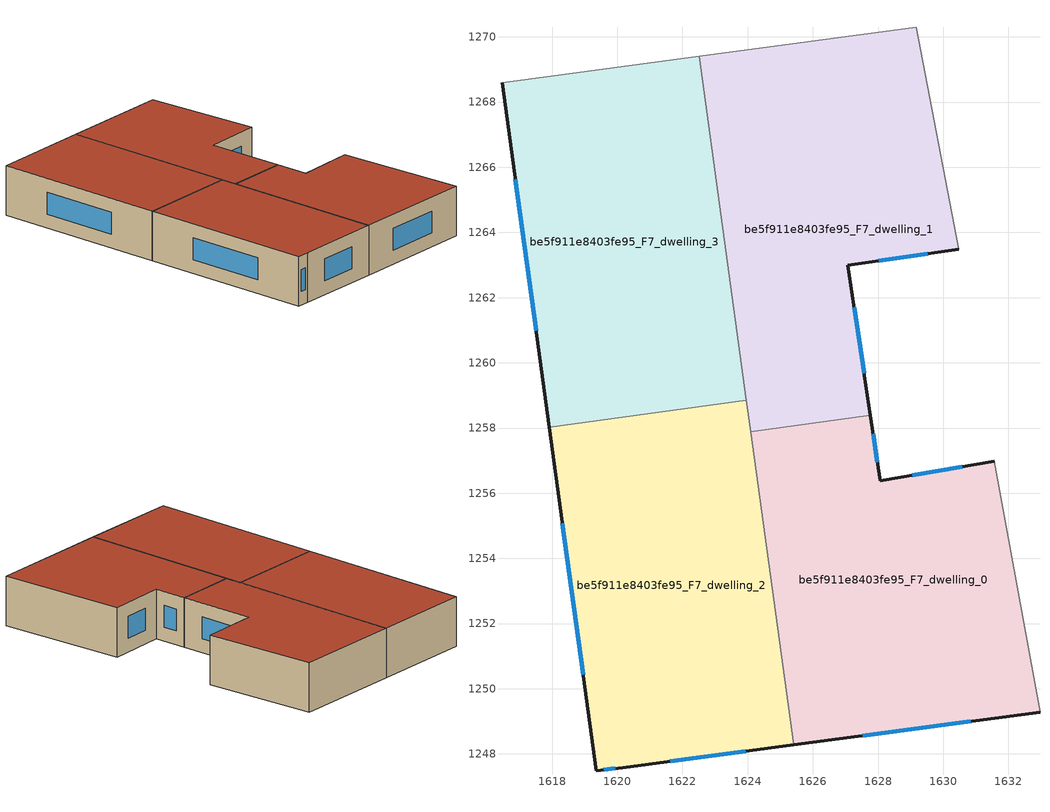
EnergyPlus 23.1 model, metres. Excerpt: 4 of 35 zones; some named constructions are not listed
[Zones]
be5f911e8403fe95_F7_dwelling_0
 floor to be5f911e8403fe95_F6_dwelling_0 (EU_floor_Construction): 1631.57,1256.99 1632.97,1249.28 1625.41,1248.28 1624.09,1257.89 1627.77,1258.39 1628.07,1256.39 z21
 wall outside (EU_wall_Construction): 1625.41,1248.28 1632.97,1249.28 / 1631.57,1256.99 1628.07,1256.39 1627.77,1258.39 z21:24
 wall to be5f911e8403fe95_F7_dwelling_1 (EU_wall_Construction): 1627.77,1258.39 1624.09,1257.89 z21:24
 wall adiabatic (EU_wall_Construction): 1632.97,1249.28 1631.57,1256.99 z21:24
 wall to be5f911e8403fe95_F7_dwelling_2 (EU_wall_Construction): 1624.09,1257.89 1625.41,1248.28 z21:24
 window (EU_Window_Construction): 1627.53,1248.56 1630.85,1249 / 1627.98,1256.95 1627.85,1257.83 / 1630.59,1256.82 1629.05,1256.55 z21.84:23.16
 roof outside (EU_roof_Construction): 1632.97,1249.28 1631.57,1256.99 1628.07,1256.39 1627.77,1258.39 1624.09,1257.89 1625.41,1248.28 z24
be5f911e8403fe95_F7_dwelling_1
 floor to be5f911e8403fe95_F6_dwelling_1 (EU_floor_Construction): 1629.17,1270.3 1630.47,1263.49 1627.07,1262.99 1627.77,1258.39 1624.09,1257.89 1622.52,1269.41 z21
 wall outside (EU_wall_Construction): 1627.77,1258.39 1627.07,1262.99 1630.47,1263.49 z21:24
 wall adiabatic (EU_wall_Construction): 1630.47,1263.49 1629.17,1270.3 1622.52,1269.41 z21:24
 wall to be5f911e8403fe95_F7_dwelling_3 (EU_wall_Construction): 1622.52,1269.41 1623.96,1258.86 z21:24
 wall to be5f911e8403fe95_F7_dwelling_2 (EU_wall_Construction): 1623.96,1258.86 1624.09,1257.89 z21:24
 window (EU_Window_Construction): 1628.02,1263.13 1629.52,1263.35 / 1627.57,1259.68 1627.27,1261.7 z21.84:23.16
 roof outside (EU_roof_Construction): 1627.77,1258.39 1627.07,1262.99 1630.47,1263.49 1629.17,1270.3 1622.52,1269.41 1624.09,1257.89 z24
be5f911e8403fe95_F7_dwelling_2
 floor to be5f911e8403fe95_F6_dwelling_2 (EU_floor_Construction): 1623.96,1258.86 1625.41,1248.28 1620.16,1247.58 1619.36,1247.48 1617.91,1258.03 z21
 wall outside (EU_wall_Construction): 1617.91,1258.03 1619.36,1247.48 1620.16,1247.58 1625.41,1248.28 z21:24
 wall to be5f911e8403fe95_F7_dwelling_3 (EU_wall_Construction): 1623.96,1258.86 1617.91,1258.03 z21:24
 window (EU_Window_Construction): 1621.63,1247.78 1623.94,1248.08 / 1619.58,1247.51 1619.94,1247.55 / 1618.32,1255.07 1618.95,1250.44 z21.84:23.16
 roof outside (EU_roof_Construction): 1625.41,1248.28 1623.96,1258.86 1617.91,1258.03 1619.36,1247.48 1620.16,1247.58 z24
be5f911e8403fe95_F7_dwelling_3
 floor to be5f911e8403fe95_F6_dwelling_3 (EU_floor_Construction): 1622.52,1269.41 1623.96,1258.86 1617.91,1258.03 1616.46,1268.6 z21
 wall outside (EU_wall_Construction): 1616.46,1268.6 1617.91,1258.03 z21:24
 wall adiabatic (EU_wall_Construction): 1622.52,1269.41 1616.46,1268.6 z21:24
 window (EU_Window_Construction): 1616.87,1265.64 1617.51,1260.99 z21.84:23.16
 roof outside (EU_roof_Construction): 1623.96,1258.86 1622.52,1269.41 1616.46,1268.6 1617.91,1258.03 z24
[SCHEDULE:FILE] Column Number=1; Rows to Skip at Top=0; Number of Hours of Data=8760; Column Separator=Comma; Interpolate to Timestep=No; Minutes per Item=60; Adjust Schedule for Daylight Savings=Yes
Name | File
EU_Step8_GainSchedule_be5f911e8403fe95_F4_dwelling_0_f000 | ../../schedules/be5f911e8403fe95/be5f911e8403fe95_F4_dwelling_0_f000_gain.csv
EU_Step8_GainSchedule_be5f911e8403fe95_F4_dwelling_1_f000 | ../../schedules/be5f911e8403fe95/be5f911e8403fe95_F4_dwelling_1_f000_gain.csv
EU_Step8_GainSchedule_be5f911e8403fe95_F4_dwelling_2_f000 | ../../schedules/be5f911e8403fe95/be5f911e8403fe95_F4_dwelling_2_f000_gain.csv
EU_Step8_GainSchedule_be5f911e8403fe95_F4_dwelling_3_f000 | ../../schedules/be5f911e8403fe95/be5f911e8403fe95_F4_dwelling_3_f000_gain.csv
EU_Step8_GainSchedule_be5f911e8403fe95_F5_dwelling_0_f000 | ../../schedules/be5f911e8403fe95/be5f911e8403fe95_F5_dwelling_0_f000_gain.csv
EU_Step8_GainSchedule_be5f911e8403fe95_F5_dwelling_1_f000 | ../../schedules/be5f911e8403fe95/be5f911e8403fe95_F5_dwelling_1_f000_gain.csv
EU_Step8_GainSchedule_be5f911e8403fe95_F5_dwelling_2_f000 | ../../schedules/be5f911e8403fe95/be5f911e8403fe95_F5_dwelling_2_f000_gain.csv
EU_Step8_GainSchedule_be5f911e8403fe95_F5_dwelling_3_f000 | ../../schedules/be5f911e8403fe95/be5f911e8403fe95_F5_dwelling_3_f000_gain.csv
EU_Step8_GainSchedule_be5f911e8403fe95_F6_dwelling_0_f000 | ../../schedules/be5f911e8403fe95/be5f911e8403fe95_F6_dwelling_0_f000_gain.csv
EU_Step8_GainSchedule_be5f911e8403fe95_F6_dwelling_1_f000 | ../../schedules/be5f911e8403fe95/be5f911e8403fe95_F6_dwelling_1_f000_gain.csv
EU_Step8_GainSchedule_be5f911e8403fe95_F6_dwelling_2_f000 | ../../schedules/be5f911e8403fe95/be5f911e8403fe95_F6_dwelling_2_f000_gain.csv
EU_Step8_GainSchedule_be5f911e8403fe95_F6_dwelling_3_f000 | ../../schedules/be5f911e8403fe95/be5f911e8403fe95_F6_dwelling_3_f000_gain.csv
